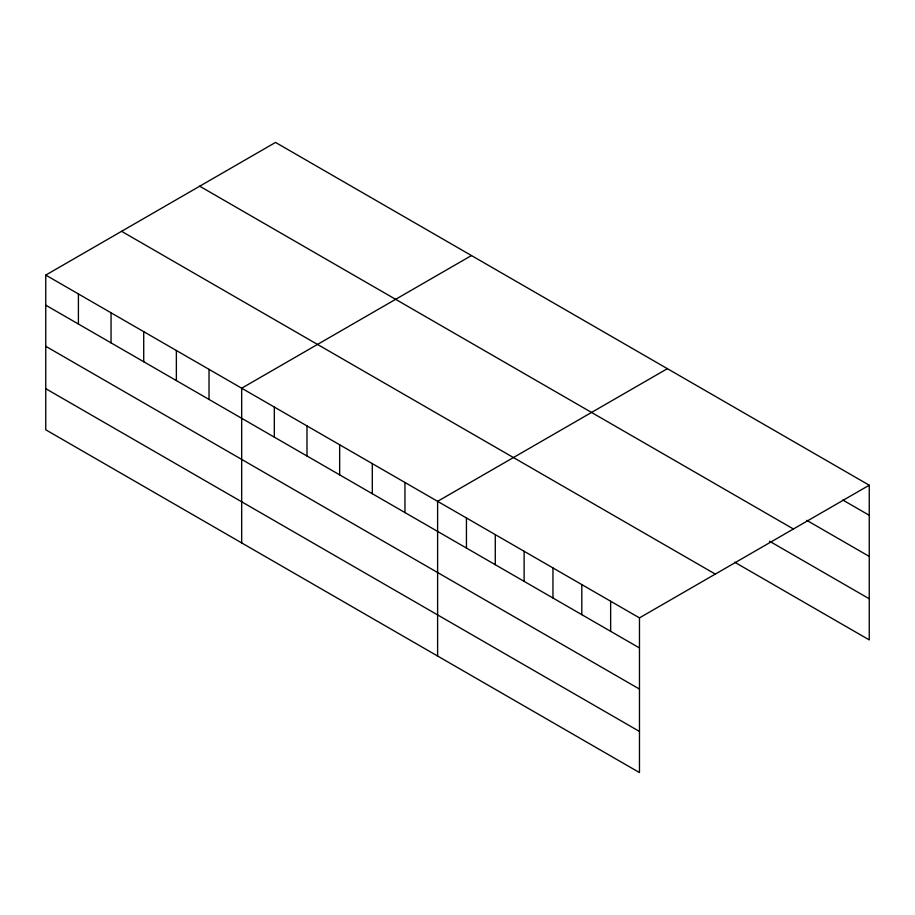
<?xml version="1.0" encoding="UTF-8"?>
<svg xmlns="http://www.w3.org/2000/svg" width="915" height="915" viewBox="0 0 915 915"><rect width="100%" height="100%" fill="white"/><g stroke="black" fill="none" stroke-linecap="round" stroke-linejoin="round"><path stroke-width="1.37" d="M45.75 275.095L639.471 617.877L639.471 772.569L45.75 429.787L45.75 275.095L275.529 142.431L869.25 485.213L869.25 639.905L734.676 562.21M471.454 255.548L241.674 388.212L241.674 542.904M667.39 368.665L437.61 501.329L437.61 656.021M639.471 617.877L869.25 485.213M842.818 500.036L869.25 515.294M806.767 520.349L869.25 556.423M199.699 186.203L793.419 528.996M769.515 541.211L869.25 598.787M121.581 231.312L715.301 574.094M45.75 305.175L639.471 647.957M45.75 346.293L639.471 689.075M45.75 388.669L639.471 731.451M610.637 601.224L610.637 631.304M581.803 584.571L581.803 614.663M552.957 567.929L552.957 598.01M524.123 551.276L524.123 581.357M495.278 534.623L495.278 564.704M466.444 517.981L466.444 548.062M404.956 482.479L404.956 512.56M372.302 463.619L372.302 493.7M339.648 444.77L339.648 474.851M306.982 425.91L306.982 456.002M274.328 407.061L274.328 437.141M209.02 369.351L209.02 399.443M176.366 350.502L176.366 380.583M143.712 331.653L143.712 361.734M111.058 312.793L111.058 342.885M78.404 293.944L78.404 324.024"/></g></svg>
